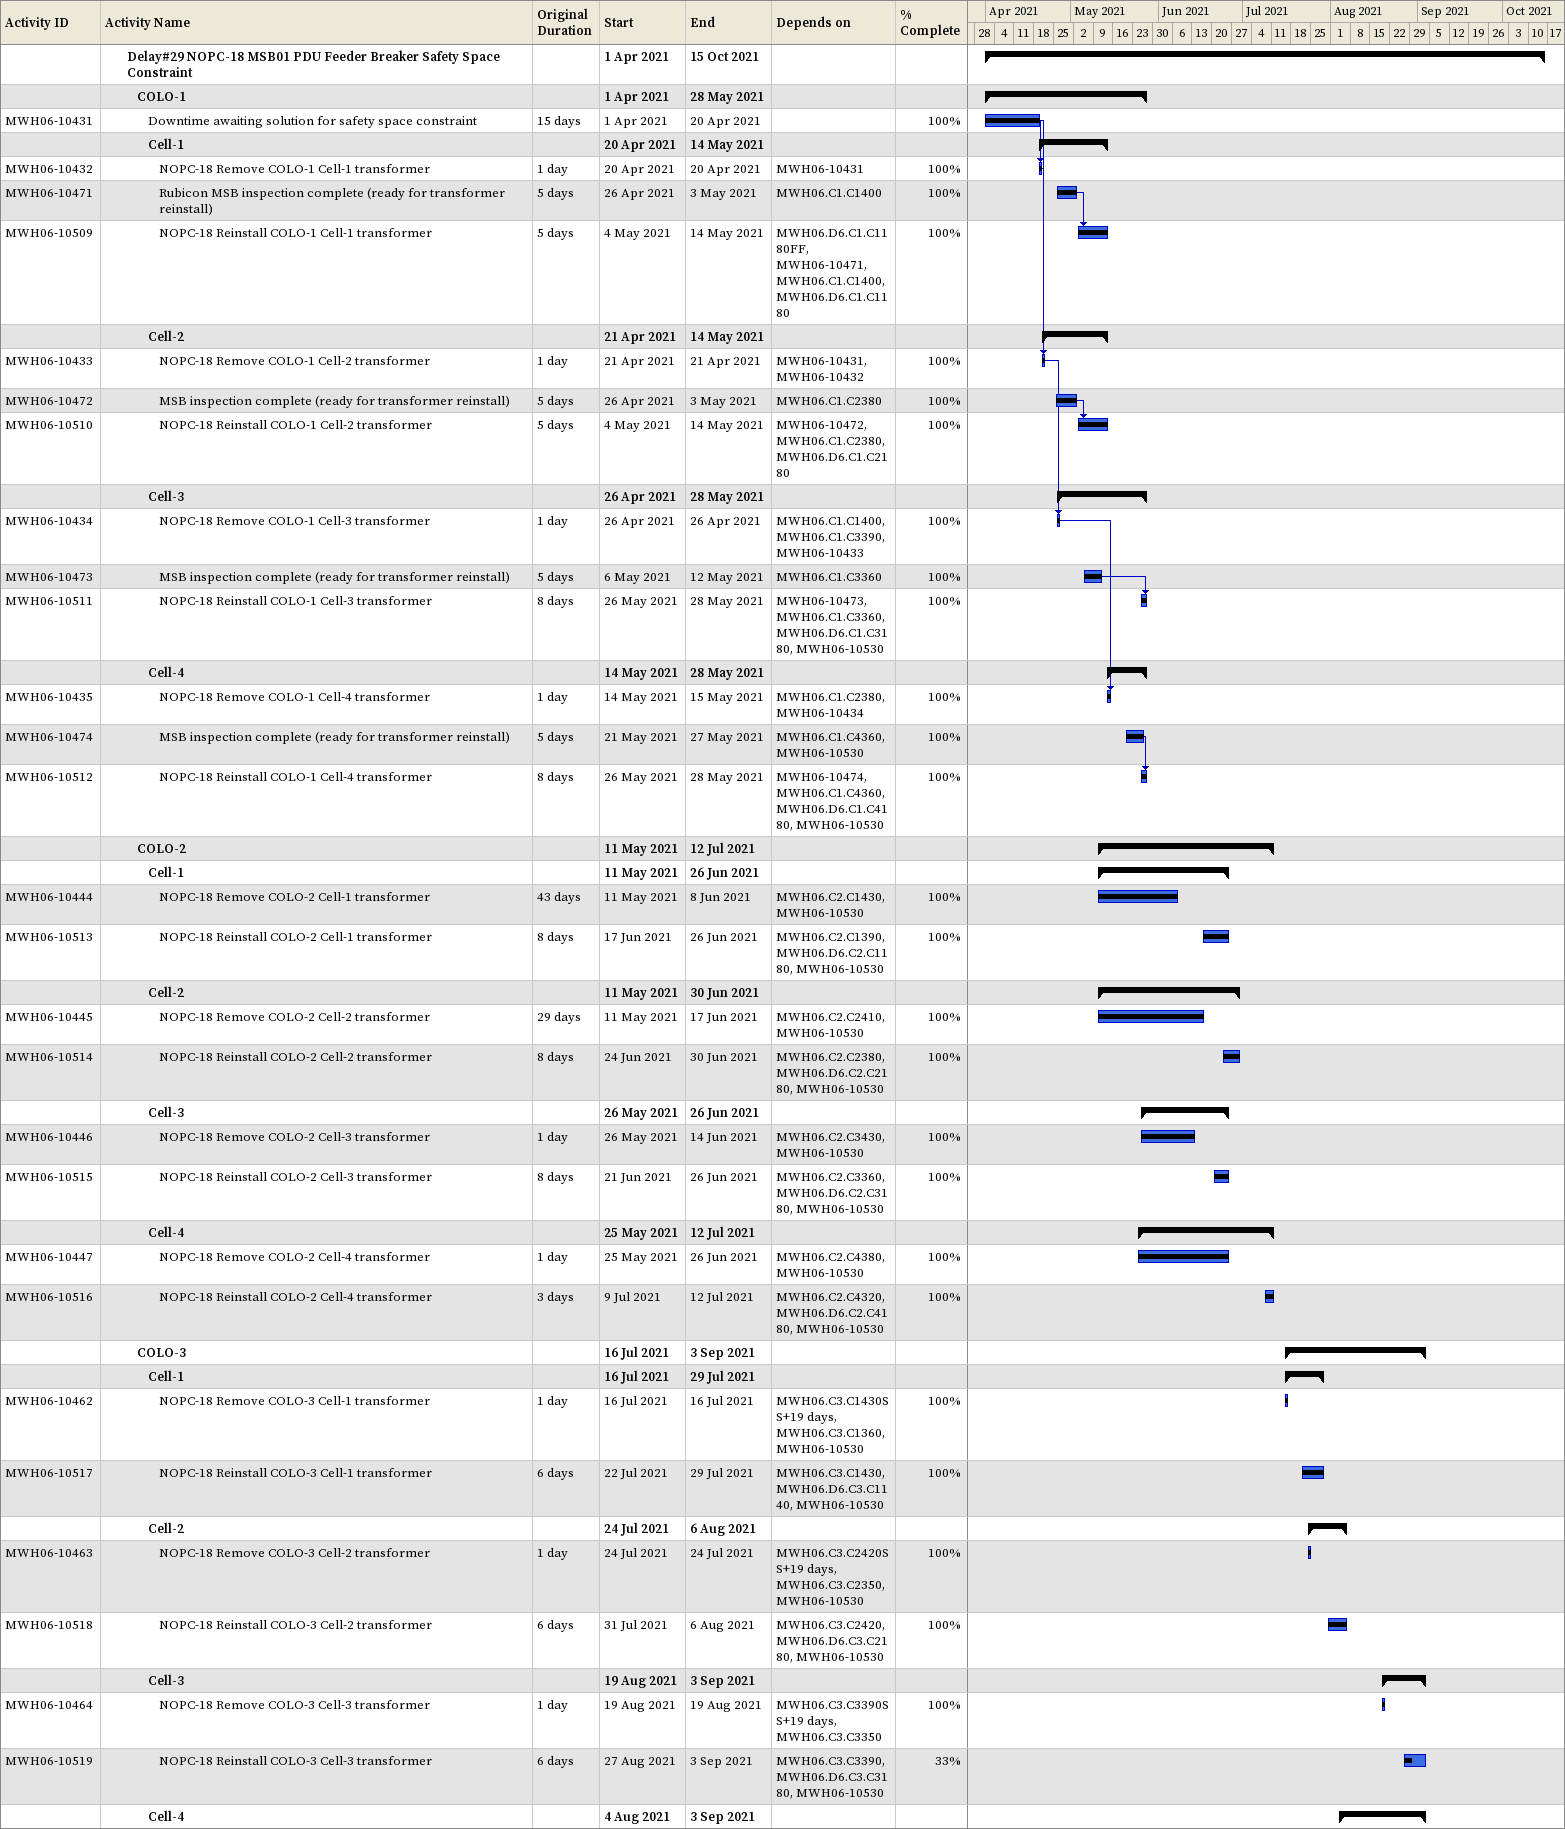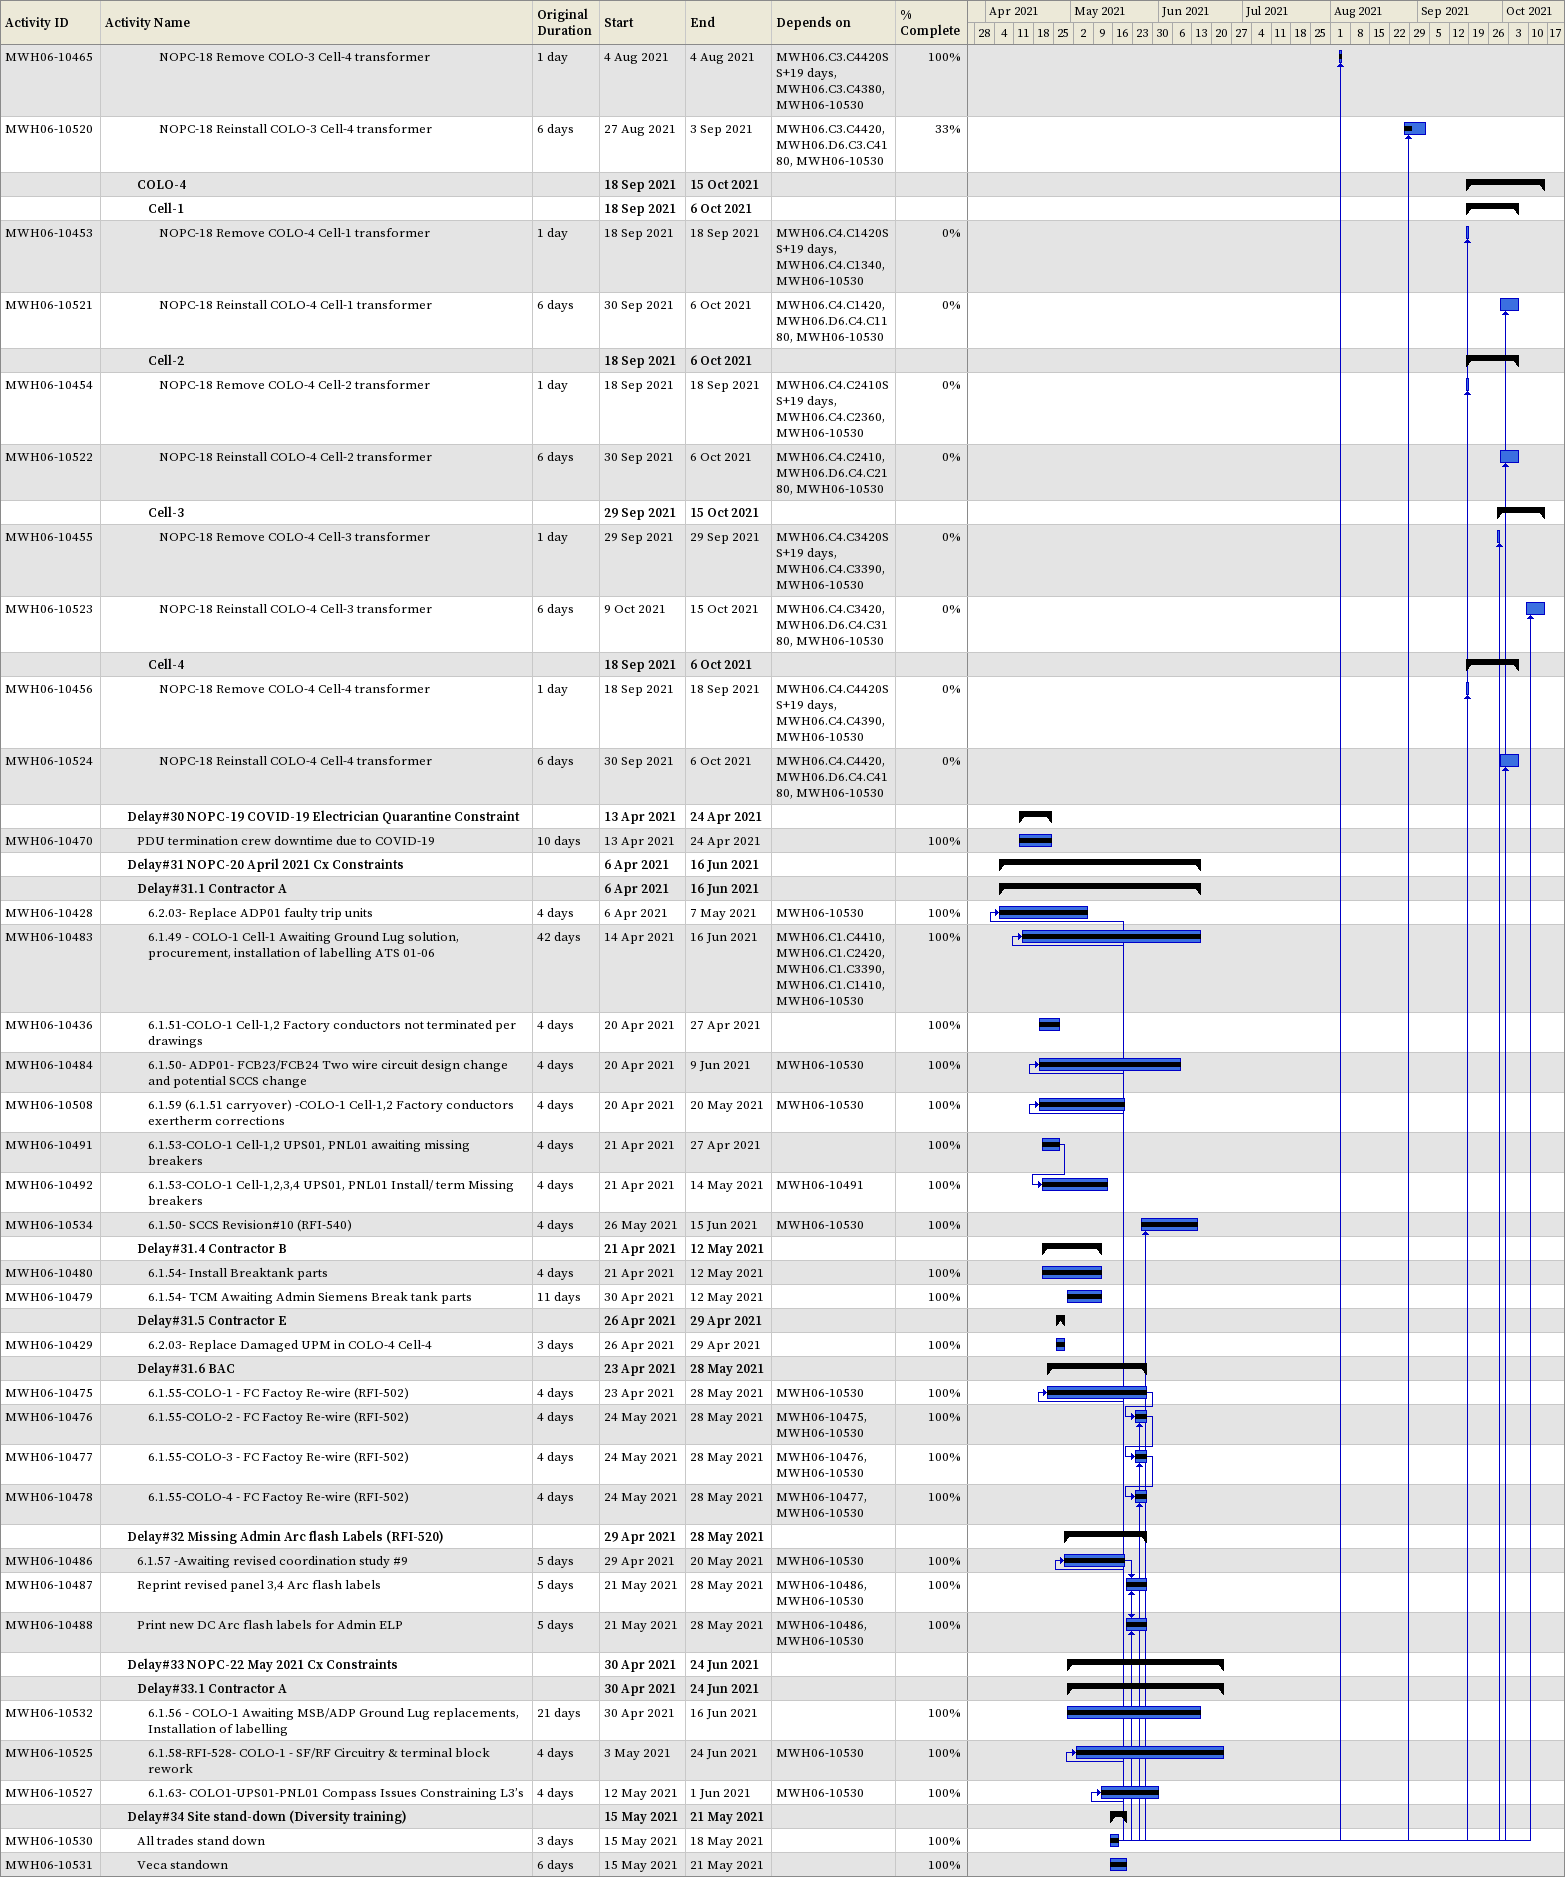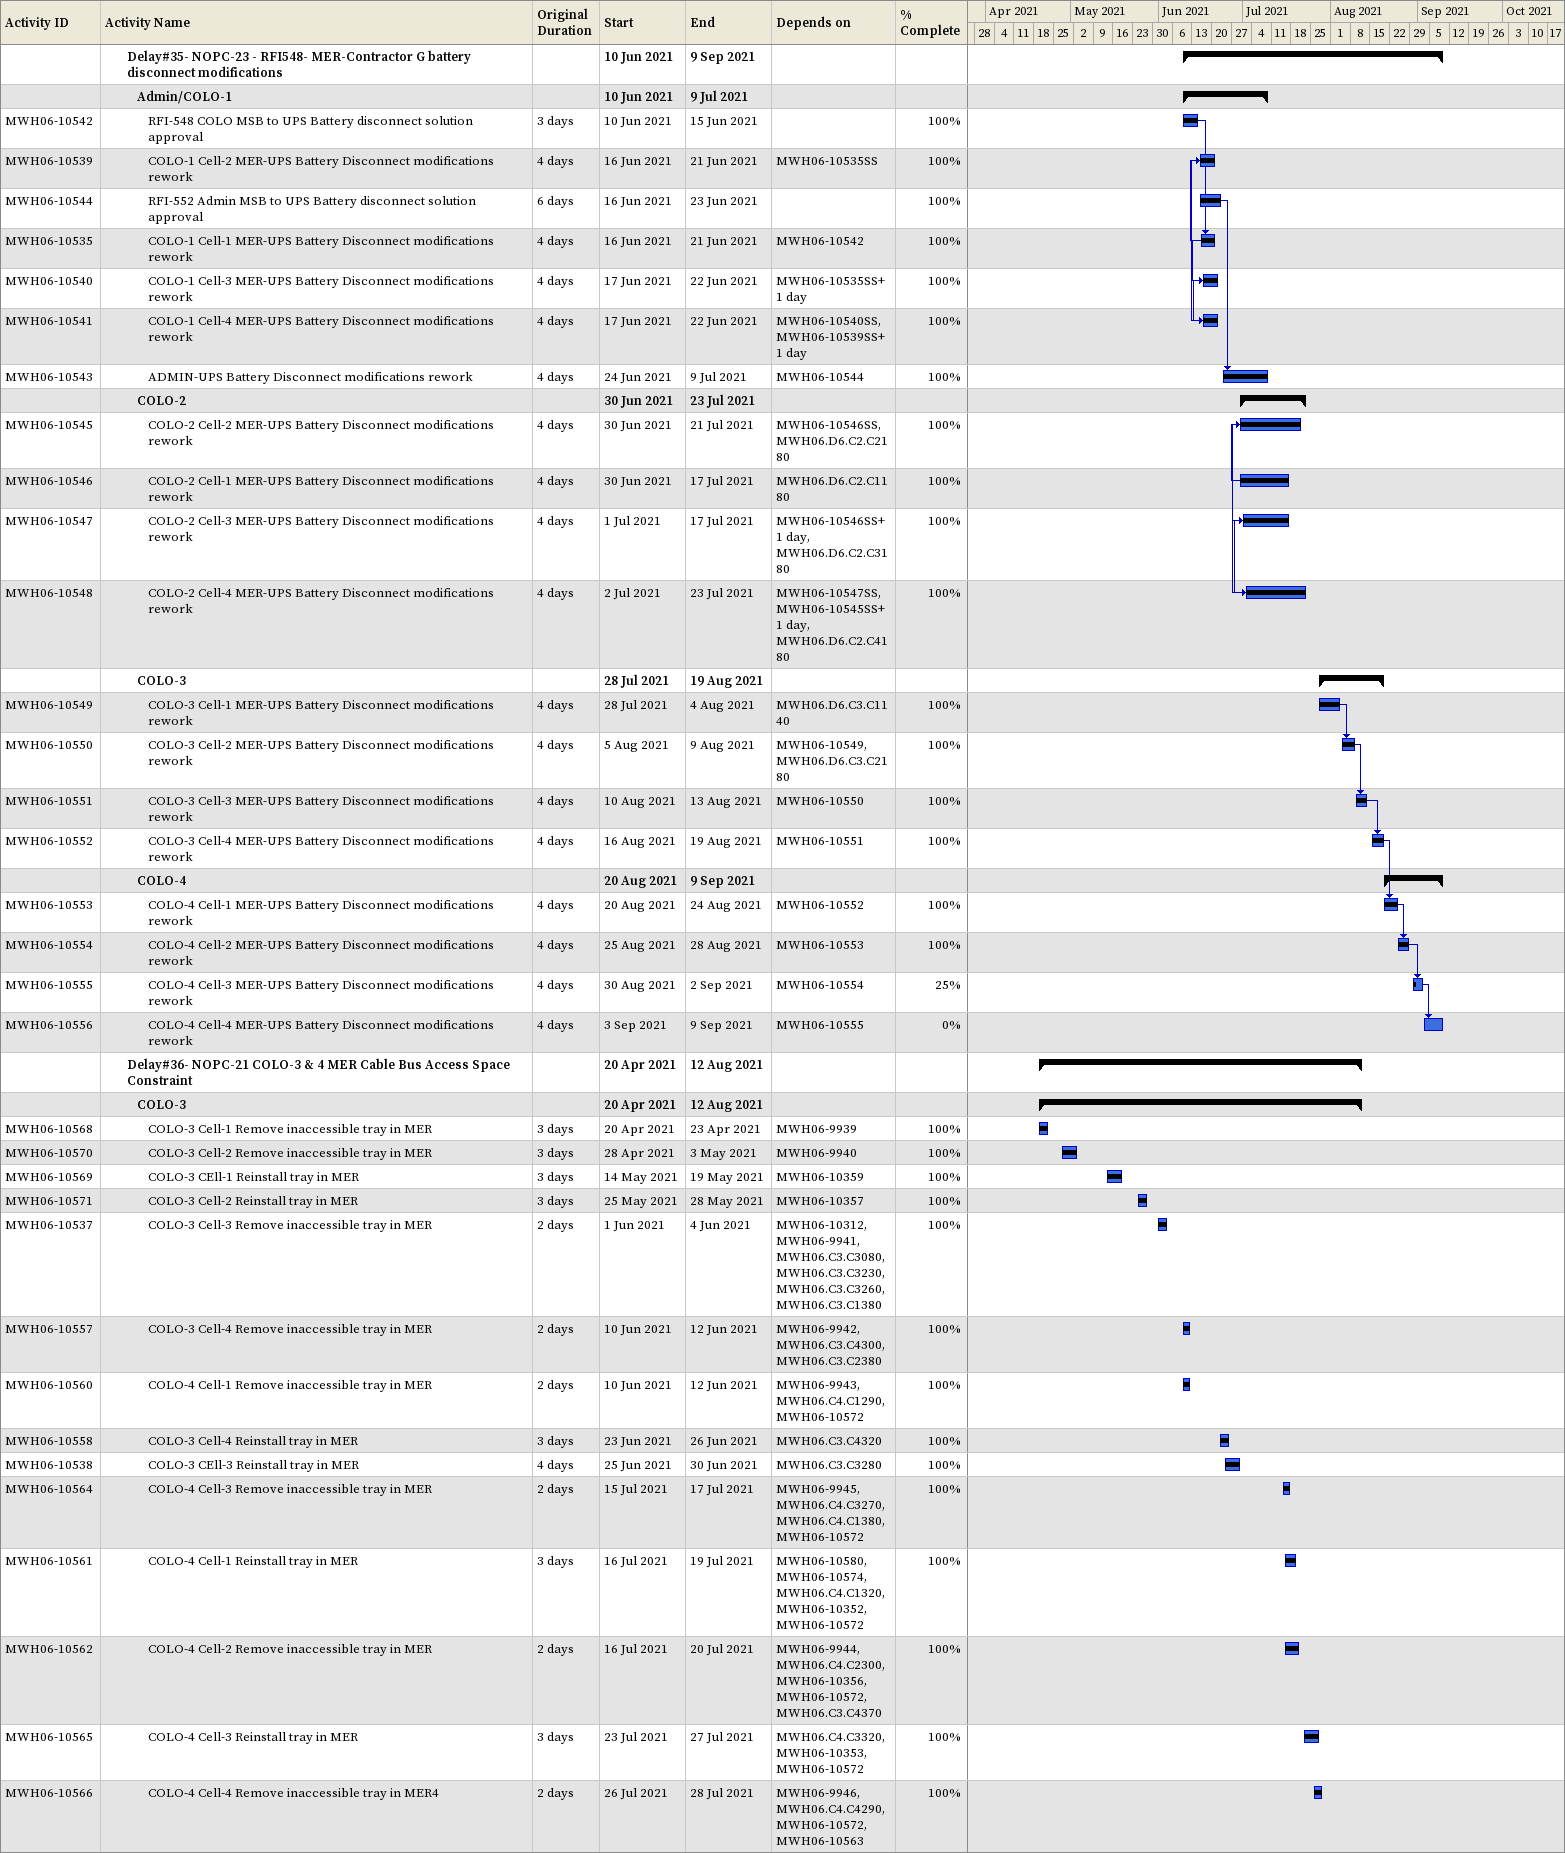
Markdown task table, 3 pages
| ID | Level | Task | Original duration | Start | Finish | Predecessors | % complete |
|---|---|---|---|---|---|---|---|
|  | 3 | **Delay#29 NOPC-18 MSB01 PDU Feeder Breaker Safety Space Constraint** |  | 2021-04-01 | 2021-10-15 |  |  |
|  | 4 | **COLO-1** |  | 2021-04-01 | 2021-05-28 |  |  |
| MWH06-10431 | 5 | Downtime awaiting solution for safety space constraint | 15d | 2021-04-01 | 2021-04-20 |  | 100 |
|  | 5 | **Cell-1** |  | 2021-04-20 | 2021-05-14 |  |  |
| MWH06-10432 | 6 | NOPC-18 Remove COLO-1 Cell-1 transformer | 1d | 2021-04-20 | 2021-04-20 | MWH06-10431 | 100 |
| MWH06-10471 | 6 | Rubicon MSB inspection complete (ready for transformer reinstall) | 5d | 2021-04-26 | 2021-05-03 | MWH06.C1.C1400 | 100 |
| MWH06-10509 | 6 | NOPC-18 Reinstall COLO-1 Cell-1 transformer | 5d | 2021-05-04 | 2021-05-14 | MWH06.D6.C1.C1180FF, MWH06-10471, MWH06.C1.C1400, MWH06.D6.C1.C1180 | 100 |
|  | 5 | **Cell-2** |  | 2021-04-21 | 2021-05-14 |  |  |
| MWH06-10433 | 6 | NOPC-18 Remove COLO-1 Cell-2 transformer | 1d | 2021-04-21 | 2021-04-21 | MWH06-10431, MWH06-10432 | 100 |
| MWH06-10472 | 6 | MSB inspection complete (ready for transformer reinstall) | 5d | 2021-04-26 | 2021-05-03 | MWH06.C1.C2380 | 100 |
| MWH06-10510 | 6 | NOPC-18 Reinstall COLO-1 Cell-2 transformer | 5d | 2021-05-04 | 2021-05-14 | MWH06-10472, MWH06.C1.C2380, MWH06.D6.C1.C2180 | 100 |
|  | 5 | **Cell-3** |  | 2021-04-26 | 2021-05-28 |  |  |
| MWH06-10434 | 6 | NOPC-18 Remove COLO-1 Cell-3 transformer | 1d | 2021-04-26 | 2021-04-26 | MWH06.C1.C1400, MWH06.C1.C3390, MWH06-10433 | 100 |
| MWH06-10473 | 6 | MSB inspection complete (ready for transformer reinstall) | 5d | 2021-05-06 | 2021-05-12 | MWH06.C1.C3360 | 100 |
| MWH06-10511 | 6 | NOPC-18 Reinstall COLO-1 Cell-3 transformer | 8d | 2021-05-26 | 2021-05-28 | MWH06-10473, MWH06.C1.C3360, MWH06.D6.C1.C3180, MWH06-10530 | 100 |
|  | 5 | **Cell-4** |  | 2021-05-14 | 2021-05-28 |  |  |
| MWH06-10435 | 6 | NOPC-18 Remove COLO-1 Cell-4 transformer | 1d | 2021-05-14 | 2021-05-15 | MWH06.C1.C2380, MWH06-10434 | 100 |
| MWH06-10474 | 6 | MSB inspection complete (ready for transformer reinstall) | 5d | 2021-05-21 | 2021-05-27 | MWH06.C1.C4360, MWH06-10530 | 100 |
| MWH06-10512 | 6 | NOPC-18 Reinstall COLO-1 Cell-4 transformer | 8d | 2021-05-26 | 2021-05-28 | MWH06-10474, MWH06.C1.C4360, MWH06.D6.C1.C4180, MWH06-10530 | 100 |
|  | 4 | **COLO-2** |  | 2021-05-11 | 2021-07-12 |  |  |
|  | 5 | **Cell-1** |  | 2021-05-11 | 2021-06-26 |  |  |
| MWH06-10444 | 6 | NOPC-18 Remove COLO-2 Cell-1 transformer | 43d | 2021-05-11 | 2021-06-08 | MWH06.C2.C1430, MWH06-10530 | 100 |
| MWH06-10513 | 6 | NOPC-18 Reinstall COLO-2 Cell-1 transformer | 8d | 2021-06-17 | 2021-06-26 | MWH06.C2.C1390, MWH06.D6.C2.C1180, MWH06-10530 | 100 |
|  | 5 | **Cell-2** |  | 2021-05-11 | 2021-06-30 |  |  |
| MWH06-10445 | 6 | NOPC-18 Remove COLO-2 Cell-2 transformer | 29d | 2021-05-11 | 2021-06-17 | MWH06.C2.C2410, MWH06-10530 | 100 |
| MWH06-10514 | 6 | NOPC-18 Reinstall COLO-2 Cell-2 transformer | 8d | 2021-06-24 | 2021-06-30 | MWH06.C2.C2380, MWH06.D6.C2.C2180, MWH06-10530 | 100 |
|  | 5 | **Cell-3** |  | 2021-05-26 | 2021-06-26 |  |  |
| MWH06-10446 | 6 | NOPC-18 Remove COLO-2 Cell-3 transformer | 1d | 2021-05-26 | 2021-06-14 | MWH06.C2.C3430, MWH06-10530 | 100 |
| MWH06-10515 | 6 | NOPC-18 Reinstall COLO-2 Cell-3 transformer | 8d | 2021-06-21 | 2021-06-26 | MWH06.C2.C3360, MWH06.D6.C2.C3180, MWH06-10530 | 100 |
|  | 5 | **Cell-4** |  | 2021-05-25 | 2021-07-12 |  |  |
| MWH06-10447 | 6 | NOPC-18 Remove COLO-2 Cell-4 transformer | 1d | 2021-05-25 | 2021-06-26 | MWH06.C2.C4380, MWH06-10530 | 100 |
| MWH06-10516 | 6 | NOPC-18 Reinstall COLO-2 Cell-4 transformer | 3d | 2021-07-09 | 2021-07-12 | MWH06.C2.C4320, MWH06.D6.C2.C4180, MWH06-10530 | 100 |
|  | 4 | **COLO-3** |  | 2021-07-16 | 2021-09-03 |  |  |
|  | 5 | **Cell-1** |  | 2021-07-16 | 2021-07-29 |  |  |
| MWH06-10462 | 6 | NOPC-18 Remove COLO-3 Cell-1 transformer | 1d | 2021-07-16 | 2021-07-16 | MWH06.C3.C1430SS+19d, MWH06.C3.C1360, MWH06-10530 | 100 |
| MWH06-10517 | 6 | NOPC-18 Reinstall COLO-3 Cell-1 transformer | 6d | 2021-07-22 | 2021-07-29 | MWH06.C3.C1430, MWH06.D6.C3.C1140, MWH06-10530 | 100 |
|  | 5 | **Cell-2** |  | 2021-07-24 | 2021-08-06 |  |  |
| MWH06-10463 | 6 | NOPC-18 Remove COLO-3 Cell-2 transformer | 1d | 2021-07-24 | 2021-07-24 | MWH06.C3.C2420SS+19d, MWH06.C3.C2350, MWH06-10530 | 100 |
| MWH06-10518 | 6 | NOPC-18 Reinstall COLO-3 Cell-2 transformer | 6d | 2021-07-31 | 2021-08-06 | MWH06.C3.C2420, MWH06.D6.C3.C2180, MWH06-10530 | 100 |
|  | 5 | **Cell-3** |  | 2021-08-19 | 2021-09-03 |  |  |
| MWH06-10464 | 6 | NOPC-18 Remove COLO-3 Cell-3 transformer | 1d | 2021-08-19 | 2021-08-19 | MWH06.C3.C3390SS+19d, MWH06.C3.C3350 | 100 |
| MWH06-10519 | 6 | NOPC-18 Reinstall COLO-3 Cell-3 transformer | 6d | 2021-08-27 | 2021-09-03 | MWH06.C3.C3390, MWH06.D6.C3.C3180, MWH06-10530 | 33 |
|  | 5 | **Cell-4** |  | 2021-08-04 | 2021-09-03 |  |  |
| MWH06-10465 | 6 | NOPC-18 Remove COLO-3 Cell-4 transformer | 1d | 2021-08-04 | 2021-08-04 | MWH06.C3.C4420SS+19d, MWH06.C3.C4380, MWH06-10530 | 100 |
| MWH06-10520 | 6 | NOPC-18 Reinstall COLO-3 Cell-4 transformer | 6d | 2021-08-27 | 2021-09-03 | MWH06.C3.C4420, MWH06.D6.C3.C4180, MWH06-10530 | 33 |
|  | 4 | **COLO-4** |  | 2021-09-18 | 2021-10-15 |  |  |
|  | 5 | **Cell-1** |  | 2021-09-18 | 2021-10-06 |  |  |
| MWH06-10453 | 6 | NOPC-18 Remove COLO-4 Cell-1 transformer | 1d | 2021-09-18 | 2021-09-18 | MWH06.C4.C1420SS+19d, MWH06.C4.C1340, MWH06-10530 | 0 |
| MWH06-10521 | 6 | NOPC-18 Reinstall COLO-4 Cell-1 transformer | 6d | 2021-09-30 | 2021-10-06 | MWH06.C4.C1420, MWH06.D6.C4.C1180, MWH06-10530 | 0 |
|  | 5 | **Cell-2** |  | 2021-09-18 | 2021-10-06 |  |  |
| MWH06-10454 | 6 | NOPC-18 Remove COLO-4 Cell-2 transformer | 1d | 2021-09-18 | 2021-09-18 | MWH06.C4.C2410SS+19d, MWH06.C4.C2360, MWH06-10530 | 0 |
| MWH06-10522 | 6 | NOPC-18 Reinstall COLO-4 Cell-2 transformer | 6d | 2021-09-30 | 2021-10-06 | MWH06.C4.C2410, MWH06.D6.C4.C2180, MWH06-10530 | 0 |
|  | 5 | **Cell-3** |  | 2021-09-29 | 2021-10-15 |  |  |
| MWH06-10455 | 6 | NOPC-18 Remove COLO-4 Cell-3 transformer | 1d | 2021-09-29 | 2021-09-29 | MWH06.C4.C3420SS+19d, MWH06.C4.C3390, MWH06-10530 | 0 |
| MWH06-10523 | 6 | NOPC-18 Reinstall COLO-4 Cell-3 transformer | 6d | 2021-10-09 | 2021-10-15 | MWH06.C4.C3420, MWH06.D6.C4.C3180, MWH06-10530 | 0 |
|  | 5 | **Cell-4** |  | 2021-09-18 | 2021-10-06 |  |  |
| MWH06-10456 | 6 | NOPC-18 Remove COLO-4 Cell-4 transformer | 1d | 2021-09-18 | 2021-09-18 | MWH06.C4.C4420SS+19d, MWH06.C4.C4390, MWH06-10530 | 0 |
| MWH06-10524 | 6 | NOPC-18 Reinstall COLO-4 Cell-4 transformer | 6d | 2021-09-30 | 2021-10-06 | MWH06.C4.C4420, MWH06.D6.C4.C4180, MWH06-10530 | 0 |
|  | 3 | **Delay#30 NOPC-19 COVID-19 Electrician Quarantine Constraint** |  | 2021-04-13 | 2021-04-24 |  |  |
| MWH06-10470 | 4 | PDU termination crew downtime due to COVID-19 | 10d | 2021-04-13 | 2021-04-24 |  | 100 |
|  | 3 | **Delay#31 NOPC-20 April 2021 Cx Constraints** |  | 2021-04-06 | 2021-06-16 |  |  |
|  | 4 | **Delay#31.1 Contractor A** |  | 2021-04-06 | 2021-06-16 |  |  |
| MWH06-10428 | 5 | 6.2.03- Replace ADP01 faulty trip units | 4d | 2021-04-06 | 2021-05-07 | MWH06-10530 | 100 |
| MWH06-10483 | 5 | 6.1.49 - COLO-1 Cell-1 Awaiting Ground Lug solution, procurement, installation of labelling ATS 01-06 | 42d | 2021-04-14 | 2021-06-16 | MWH06.C1.C4410, MWH06.C1.C2420, MWH06.C1.C3390, MWH06.C1.C1410, MWH06-10530 | 100 |
| MWH06-10436 | 5 | 6.1.51-COLO-1 Cell-1,2 Factory conductors not terminated per drawings | 4d | 2021-04-20 | 2021-04-27 |  | 100 |
| MWH06-10484 | 5 | 6.1.50- ADP01- FCB23/FCB24 Two wire circuit design change and potential SCCS change | 4d | 2021-04-20 | 2021-06-09 | MWH06-10530 | 100 |
| MWH06-10508 | 5 | 6.1.59 (6.1.51 carryover) -COLO-1 Cell-1,2 Factory conductors exertherm corrections | 4d | 2021-04-20 | 2021-05-20 | MWH06-10530 | 100 |
| MWH06-10491 | 5 | 6.1.53-COLO-1 Cell-1,2 UPS01, PNL01 awaiting missing breakers | 4d | 2021-04-21 | 2021-04-27 |  | 100 |
| MWH06-10492 | 5 | 6.1.53-COLO-1 Cell-1,2,3,4 UPS01, PNL01 Install/ term Missing breakers | 4d | 2021-04-21 | 2021-05-14 | MWH06-10491 | 100 |
| MWH06-10534 | 5 | 6.1.50- SCCS Revision#10 (RFI-540) | 4d | 2021-05-26 | 2021-06-15 | MWH06-10530 | 100 |
|  | 4 | **Delay#31.4 Contractor B** |  | 2021-04-21 | 2021-05-12 |  |  |
| MWH06-10480 | 5 | 6.1.54- Install Breaktank parts | 4d | 2021-04-21 | 2021-05-12 |  | 100 |
| MWH06-10479 | 5 | 6.1.54- TCM Awaiting Admin Siemens Break tank parts | 11d | 2021-04-30 | 2021-05-12 |  | 100 |
|  | 4 | **Delay#31.5 Contractor E** |  | 2021-04-26 | 2021-04-29 |  |  |
| MWH06-10429 | 5 | 6.2.03- Replace Damaged UPM in COLO-4 Cell-4 | 3d | 2021-04-26 | 2021-04-29 |  | 100 |
|  | 4 | **Delay#31.6 BAC** |  | 2021-04-23 | 2021-05-28 |  |  |
| MWH06-10475 | 5 | 6.1.55-COLO-1 - FC Factoy Re-wire (RFI-502) | 4d | 2021-04-23 | 2021-05-28 | MWH06-10530 | 100 |
| MWH06-10476 | 5 | 6.1.55-COLO-2 - FC Factoy Re-wire (RFI-502) | 4d | 2021-05-24 | 2021-05-28 | MWH06-10475, MWH06-10530 | 100 |
| MWH06-10477 | 5 | 6.1.55-COLO-3 - FC Factoy Re-wire (RFI-502) | 4d | 2021-05-24 | 2021-05-28 | MWH06-10476, MWH06-10530 | 100 |
| MWH06-10478 | 5 | 6.1.55-COLO-4 - FC Factoy Re-wire (RFI-502) | 4d | 2021-05-24 | 2021-05-28 | MWH06-10477, MWH06-10530 | 100 |
|  | 3 | **Delay#32 Missing Admin Arc flash Labels (RFI-520)** |  | 2021-04-29 | 2021-05-28 |  |  |
| MWH06-10486 | 4 | 6.1.57 -Awaiting revised coordination study #9 | 5d | 2021-04-29 | 2021-05-20 | MWH06-10530 | 100 |
| MWH06-10487 | 4 | Reprint revised panel 3,4 Arc flash labels | 5d | 2021-05-21 | 2021-05-28 | MWH06-10486, MWH06-10530 | 100 |
| MWH06-10488 | 4 | Print new DC Arc flash labels for Admin ELP | 5d | 2021-05-21 | 2021-05-28 | MWH06-10486, MWH06-10530 | 100 |
|  | 3 | **Delay#33 NOPC-22 May 2021 Cx Constraints** |  | 2021-04-30 | 2021-06-24 |  |  |
|  | 4 | **Delay#33.1 Contractor A** |  | 2021-04-30 | 2021-06-24 |  |  |
| MWH06-10532 | 5 | 6.1.56 - COLO-1 Awaiting MSB/ADP Ground Lug replacements, Installation of labelling | 21d | 2021-04-30 | 2021-06-16 |  | 100 |
| MWH06-10525 | 5 | 6.1.58-RFI-528- COLO-1 - SF/RF Circuitry & terminal block rework | 4d | 2021-05-03 | 2021-06-24 | MWH06-10530 | 100 |
| MWH06-10527 | 5 | 6.1.63- COLO1-UPS01-PNL01 Compass Issues Constraining L3’s | 4d | 2021-05-12 | 2021-06-01 | MWH06-10530 | 100 |
|  | 3 | **Delay#34 Site stand-down (Diversity training)** |  | 2021-05-15 | 2021-05-21 |  |  |
| MWH06-10530 | 4 | All trades stand down | 3d | 2021-05-15 | 2021-05-18 |  | 100 |
| MWH06-10531 | 4 | Veca standown | 6d | 2021-05-15 | 2021-05-21 |  | 100 |
|  | 3 | **Delay#35- NOPC-23 - RFI548- MER-Contractor G battery disconnect modifications** |  | 2021-06-10 | 2021-09-09 |  |  |
|  | 4 | **Admin/COLO-1** |  | 2021-06-10 | 2021-07-09 |  |  |
| MWH06-10542 | 5 | RFI-548 COLO MSB to UPS Battery disconnect solution approval | 3d | 2021-06-10 | 2021-06-15 |  | 100 |
| MWH06-10539 | 5 | COLO-1 Cell-2 MER-UPS Battery Disconnect modifications rework | 4d | 2021-06-16 | 2021-06-21 | MWH06-10535SS | 100 |
| MWH06-10544 | 5 | RFI-552 Admin MSB to UPS Battery disconnect solution approval | 6d | 2021-06-16 | 2021-06-23 |  | 100 |
| MWH06-10535 | 5 | COLO-1 Cell-1 MER-UPS Battery Disconnect modifications rework | 4d | 2021-06-16 | 2021-06-21 | MWH06-10542 | 100 |
| MWH06-10540 | 5 | COLO-1 Cell-3 MER-UPS Battery Disconnect modifications rework | 4d | 2021-06-17 | 2021-06-22 | MWH06-10535SS+1d | 100 |
| MWH06-10541 | 5 | COLO-1 Cell-4 MER-UPS Battery Disconnect modifications rework | 4d | 2021-06-17 | 2021-06-22 | MWH06-10540SS, MWH06-10539SS+1d | 100 |
| MWH06-10543 | 5 | ADMIN-UPS Battery Disconnect modifications rework | 4d | 2021-06-24 | 2021-07-09 | MWH06-10544 | 100 |
|  | 4 | **COLO-2** |  | 2021-06-30 | 2021-07-23 |  |  |
| MWH06-10545 | 5 | COLO-2 Cell-2 MER-UPS Battery Disconnect modifications rework | 4d | 2021-06-30 | 2021-07-21 | MWH06-10546SS, MWH06.D6.C2.C2180 | 100 |
| MWH06-10546 | 5 | COLO-2 Cell-1 MER-UPS Battery Disconnect modifications rework | 4d | 2021-06-30 | 2021-07-17 | MWH06.D6.C2.C1180 | 100 |
| MWH06-10547 | 5 | COLO-2 Cell-3 MER-UPS Battery Disconnect modifications rework | 4d | 2021-07-01 | 2021-07-17 | MWH06-10546SS+1d, MWH06.D6.C2.C3180 | 100 |
| MWH06-10548 | 5 | COLO-2 Cell-4 MER-UPS Battery Disconnect modifications rework | 4d | 2021-07-02 | 2021-07-23 | MWH06-10547SS, MWH06-10545SS+1d, MWH06.D6.C2.C4180 | 100 |
|  | 4 | **COLO-3** |  | 2021-07-28 | 2021-08-19 |  |  |
| MWH06-10549 | 5 | COLO-3 Cell-1 MER-UPS Battery Disconnect modifications rework | 4d | 2021-07-28 | 2021-08-04 | MWH06.D6.C3.C1140 | 100 |
| MWH06-10550 | 5 | COLO-3 Cell-2 MER-UPS Battery Disconnect modifications rework | 4d | 2021-08-05 | 2021-08-09 | MWH06-10549, MWH06.D6.C3.C2180 | 100 |
| MWH06-10551 | 5 | COLO-3 Cell-3 MER-UPS Battery Disconnect modifications rework | 4d | 2021-08-10 | 2021-08-13 | MWH06-10550 | 100 |
| MWH06-10552 | 5 | COLO-3 Cell-4 MER-UPS Battery Disconnect modifications rework | 4d | 2021-08-16 | 2021-08-19 | MWH06-10551 | 100 |
|  | 4 | **COLO-4** |  | 2021-08-20 | 2021-09-09 |  |  |
| MWH06-10553 | 5 | COLO-4 Cell-1 MER-UPS Battery Disconnect modifications rework | 4d | 2021-08-20 | 2021-08-24 | MWH06-10552 | 100 |
| MWH06-10554 | 5 | COLO-4 Cell-2 MER-UPS Battery Disconnect modifications rework | 4d | 2021-08-25 | 2021-08-28 | MWH06-10553 | 100 |
| MWH06-10555 | 5 | COLO-4 Cell-3 MER-UPS Battery Disconnect modifications rework | 4d | 2021-08-30 | 2021-09-02 | MWH06-10554 | 25 |
| MWH06-10556 | 5 | COLO-4 Cell-4 MER-UPS Battery Disconnect modifications rework | 4d | 2021-09-03 | 2021-09-09 | MWH06-10555 | 0 |
|  | 3 | **Delay#36- NOPC-21 COLO-3 & 4 MER Cable Bus Access Space Constraint** |  | 2021-04-20 | 2021-08-12 |  |  |
|  | 4 | **COLO-3** |  | 2021-04-20 | 2021-08-12 |  |  |
| MWH06-10568 | 5 | COLO-3 Cell-1 Remove inaccessible tray in MER | 3d | 2021-04-20 | 2021-04-23 | MWH06-9939 | 100 |
| MWH06-10570 | 5 | COLO-3 Cell-2 Remove inaccessible tray in MER | 3d | 2021-04-28 | 2021-05-03 | MWH06-9940 | 100 |
| MWH06-10569 | 5 | COLO-3 CEll-1 Reinstall tray in MER | 3d | 2021-05-14 | 2021-05-19 | MWH06-10359 | 100 |
| MWH06-10571 | 5 | COLO-3 Cell-2 Reinstall tray in MER | 3d | 2021-05-25 | 2021-05-28 | MWH06-10357 | 100 |
| MWH06-10537 | 5 | COLO-3 Cell-3 Remove inaccessible tray in MER | 2d | 2021-06-01 | 2021-06-04 | MWH06-10312, MWH06-9941, MWH06.C3.C3080, MWH06.C3.C3230, MWH06.C3.C3260, MWH06.C3.C1380 | 100 |
| MWH06-10557 | 5 | COLO-3 Cell-4 Remove inaccessible tray in MER | 2d | 2021-06-10 | 2021-06-12 | MWH06-9942, MWH06.C3.C4300, MWH06.C3.C2380 | 100 |
| MWH06-10560 | 5 | COLO-4 Cell-1 Remove inaccessible tray in MER | 2d | 2021-06-10 | 2021-06-12 | MWH06-9943, MWH06.C4.C1290, MWH06-10572 | 100 |
| MWH06-10558 | 5 | COLO-3 Cell-4 Reinstall tray in MER | 3d | 2021-06-23 | 2021-06-26 | MWH06.C3.C4320 | 100 |
| MWH06-10538 | 5 | COLO-3 CEll-3 Reinstall tray in MER | 4d | 2021-06-25 | 2021-06-30 | MWH06.C3.C3280 | 100 |
| MWH06-10564 | 5 | COLO-4 Cell-3 Remove inaccessible tray in MER | 2d | 2021-07-15 | 2021-07-17 | MWH06-9945, MWH06.C4.C3270, MWH06.C4.C1380, MWH06-10572 | 100 |
| MWH06-10561 | 5 | COLO-4 Cell-1 Reinstall tray in MER | 3d | 2021-07-16 | 2021-07-19 | MWH06-10580, MWH06-10574, MWH06.C4.C1320, MWH06-10352, MWH06-10572 | 100 |
| MWH06-10562 | 5 | COLO-4 Cell-2 Remove inaccessible tray in MER | 2d | 2021-07-16 | 2021-07-20 | MWH06-9944, MWH06.C4.C2300, MWH06-10356, MWH06-10572, MWH06.C3.C4370 | 100 |
| MWH06-10565 | 5 | COLO-4 Cell-3 Reinstall tray in MER | 3d | 2021-07-23 | 2021-07-27 | MWH06.C4.C3320, MWH06-10353, MWH06-10572 | 100 |
| MWH06-10566 | 5 | COLO-4 Cell-4 Remove inaccessible tray in MER4 | 2d | 2021-07-26 | 2021-07-28 | MWH06-9946, MWH06.C4.C4290, MWH06-10572, MWH06-10563 | 100 |
